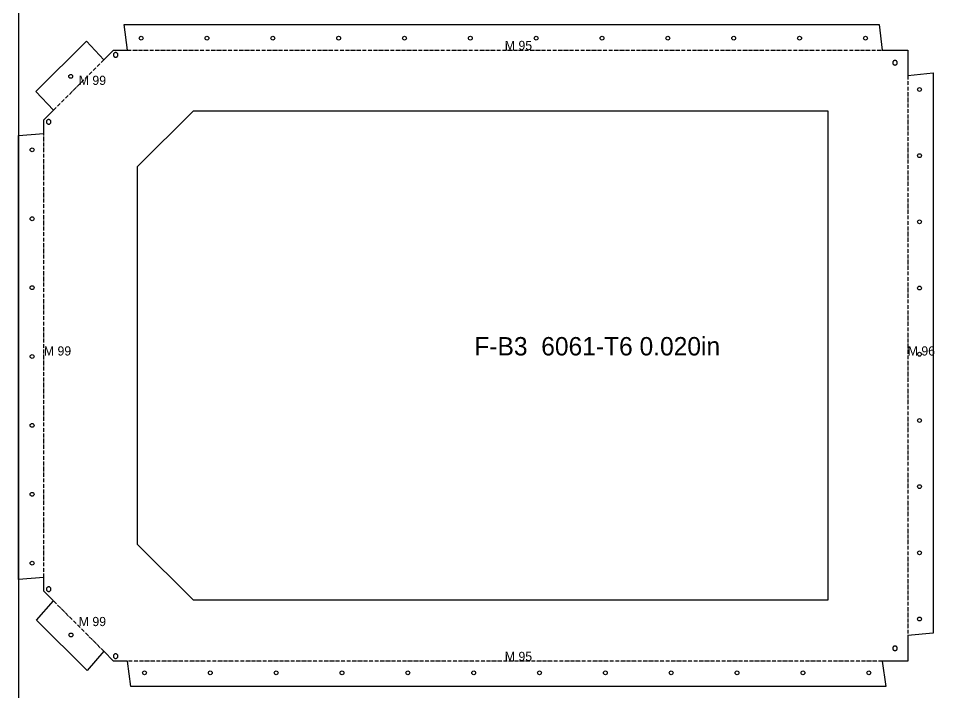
# Model space of a CAD drawing. Header units: millimetres. Extents: x 0 to 2438, y 0 to 1219.
# Drawn here: x 0 to 599, y 537 to 977 of the extents above; entities that cross this region are included whole.
import ezdxf

# ---------------------------------------------------------------- set-up
doc = ezdxf.new("R2010")
doc.units = ezdxf.units.MM
doc.linetypes.add('DASHDOT', pattern=[3.556, 2.54, -0.508, 0, -0.508])
for name, color, linetype in [('CUT', 7, 'CONTINUOUS'), ('ETCH', 8, 'CONTINUOUS'), ('HOLE', 6, 'CONTINUOUS'), ('MOUNTAIN', 5, 'DASHDOT')]:
    doc.layers.add(name, color=color, linetype=linetype)

msp = doc.modelspace()

# ---------------------------------------------------------------- linework, layer by layer
at = {"layer": 'CUT'}
for points in [[(71.2, 557.47), (62.25, 557.47), (55.91, 563.8), (44.86, 551.31), (11.93, 584.24), (22.98, 596.74), (16.65, 603.07), (16.65, 612.02), (0, 610.73), (0, 900.62), (16.65, 901.91), (16.65, 910.87), (22.98, 917.2), (11.53, 929.33), (44.46, 962.26), (55.91, 950.14), (62.25, 956.47), (71.2, 956.47), (69.19, 973.16), (562.33, 973.16), (564.34, 956.47), (580.95, 956.47), (580.95, 939.86), (597.64, 941.55), (597.64, 575.75), (580.95, 574.07), (580.95, 557.47), (564.34, 557.47), (566.69, 540.81), (73.55, 540.81), (71.2, 557.47)], [(62.98, 954.69), (62.85, 954.63), (62.72, 954.55), (62.61, 954.46), (62.5, 954.36), (62.4, 954.25), (62.31, 954.14), (62.23, 954.01), (62.17, 953.88), (62.12, 953.74), (62.09, 953.59), (62.07, 953.45), (62.06, 953.3), (62.07, 953.16), (62.09, 953.01), (62.12, 952.87), (62.17, 952.73), (62.23, 952.6), (62.31, 952.47), (62.4, 952.35), (62.5, 952.24), (62.61, 952.14), (62.72, 952.05), (62.85, 951.98), (62.98, 951.92), (63.12, 951.87), (63.27, 951.83), (63.41, 951.81), (63.56, 951.8), (63.7, 951.81), (63.85, 951.83), (63.99, 951.87), (64.13, 951.92), (64.26, 951.98), (64.39, 952.05), (64.51, 952.14), (64.62, 952.24), (64.72, 952.35), (64.81, 952.47), (64.88, 952.6), (64.94, 952.73), (64.99, 952.87), (65.03, 953.01), (65.05, 953.16), (65.06, 953.3), (65.05, 953.45), (65.03, 953.59), (64.99, 953.74), (64.94, 953.88), (64.88, 954.01), (64.81, 954.14), (64.72, 954.25), (64.62, 954.36), (64.51, 954.46), (64.39, 954.55), (64.26, 954.63), (64.13, 954.69), (63.99, 954.74), (63.85, 954.77), (63.7, 954.79), (63.56, 954.8), (63.41, 954.79), (63.27, 954.77), (63.12, 954.74), (62.98, 954.69)], [(571.81, 949.41), (571.69, 949.33), (571.58, 949.23), (571.48, 949.12), (571.4, 949), (571.32, 948.87), (571.26, 948.74), (571.21, 948.6), (571.17, 948.46), (571.15, 948.31), (571.14, 948.17), (571.15, 948.02), (571.17, 947.87), (571.21, 947.73), (571.26, 947.59), (571.32, 947.46), (571.4, 947.33), (571.48, 947.22), (571.58, 947.11), (571.69, 947.01), (571.81, 946.92), (571.94, 946.84), (572.07, 946.78), (572.21, 946.73), (572.35, 946.7), (572.5, 946.67), (572.64, 946.67), (572.79, 946.67), (572.94, 946.7), (573.08, 946.73), (573.22, 946.78), (573.35, 946.84), (573.48, 946.92), (573.6, 947.01), (573.71, 947.11), (573.8, 947.22), (573.89, 947.33), (573.97, 947.46), (574.03, 947.59), (574.08, 947.73), (574.12, 947.87), (574.14, 948.02), (574.14, 948.17), (574.14, 948.31), (574.12, 948.46), (574.08, 948.6), (574.03, 948.74), (573.97, 948.87), (573.89, 949), (573.8, 949.12), (573.71, 949.23), (573.6, 949.33), (573.48, 949.41), (573.35, 949.49), (573.22, 949.55), (573.08, 949.6), (572.94, 949.64), (572.79, 949.66), (572.64, 949.67), (572.5, 949.66), (572.35, 949.64), (572.21, 949.6), (572.07, 949.55), (571.94, 949.49), (571.81, 949.41)], [(19.38, 910.99), (19.24, 910.94), (19.11, 910.88), (18.98, 910.8), (18.86, 910.72), (18.75, 910.62), (18.65, 910.51), (18.57, 910.39), (18.49, 910.26), (18.43, 910.13), (18.38, 909.99), (18.34, 909.85), (18.32, 909.7), (18.31, 909.56), (18.32, 909.41), (18.34, 909.26), (18.38, 909.12), (18.43, 908.98), (18.49, 908.85), (18.57, 908.72), (18.65, 908.61), (18.75, 908.5), (18.86, 908.4), (18.98, 908.31), (19.11, 908.23), (19.24, 908.17), (19.38, 908.12), (19.52, 908.09), (19.67, 908.06), (19.81, 908.06), (19.96, 908.06), (20.11, 908.09), (20.25, 908.12), (20.39, 908.17), (20.52, 908.23), (20.65, 908.31), (20.76, 908.4), (20.87, 908.5), (20.97, 908.61), (21.06, 908.72), (21.14, 908.85), (21.2, 908.98), (21.25, 909.12), (21.28, 909.26), (21.31, 909.41), (21.31, 909.56), (21.31, 909.7), (21.28, 909.85), (21.25, 909.99), (21.2, 910.13), (21.14, 910.26), (21.06, 910.39), (20.97, 910.51), (20.87, 910.62), (20.76, 910.72), (20.65, 910.8), (20.52, 910.88), (20.39, 910.94), (20.25, 910.99), (20.11, 911.03), (19.96, 911.05), (19.81, 911.06), (19.67, 911.05), (19.52, 911.03), (19.38, 910.99)], [(529.08, 916.57), (114.12, 916.57), (77.64, 880.09), (77.64, 633.85), (114.12, 597.37), (529.08, 597.37), (529.08, 916.57)], [(19.52, 605.85), (19.38, 605.82), (19.24, 605.77), (19.11, 605.7), (18.98, 605.63), (18.86, 605.54), (18.75, 605.44), (18.65, 605.33), (18.57, 605.21), (18.49, 605.09), (18.43, 604.95), (18.38, 604.82), (18.34, 604.67), (18.32, 604.53), (18.31, 604.38), (18.32, 604.23), (18.34, 604.09), (18.38, 603.94), (18.43, 603.81), (18.49, 603.67), (18.57, 603.55), (18.65, 603.43), (18.75, 603.32), (18.86, 603.22), (18.98, 603.13), (19.11, 603.06), (19.24, 602.99), (19.38, 602.94), (19.52, 602.91), (19.67, 602.89), (19.81, 602.88), (19.96, 602.89), (20.11, 602.91), (20.25, 602.94), (20.39, 602.99), (20.52, 603.06), (20.65, 603.13), (20.76, 603.22), (20.87, 603.32), (20.97, 603.43), (21.06, 603.55), (21.14, 603.67), (21.2, 603.81), (21.25, 603.94), (21.28, 604.09), (21.31, 604.23), (21.31, 604.38), (21.31, 604.53), (21.28, 604.67), (21.25, 604.82), (21.2, 604.95), (21.14, 605.09), (21.06, 605.21), (20.97, 605.33), (20.87, 605.44), (20.76, 605.54), (20.65, 605.63), (20.52, 605.7), (20.39, 605.77), (20.25, 605.82), (20.11, 605.85), (19.96, 605.87), (19.81, 605.88), (19.67, 605.87), (19.52, 605.85)], [(571.94, 567.09), (571.81, 567.02), (571.69, 566.93), (571.58, 566.83), (571.48, 566.72), (571.4, 566.6), (571.32, 566.48), (571.26, 566.34), (571.21, 566.21), (571.17, 566.06), (571.15, 565.92), (571.14, 565.77), (571.15, 565.62), (571.17, 565.48), (571.21, 565.34), (571.26, 565.2), (571.32, 565.06), (571.4, 564.94), (571.48, 564.82), (571.58, 564.71), (571.69, 564.61), (571.81, 564.52), (571.94, 564.45), (572.07, 564.38), (572.21, 564.34), (572.35, 564.3), (572.5, 564.28), (572.64, 564.27), (572.79, 564.28), (572.94, 564.3), (573.08, 564.34), (573.22, 564.38), (573.35, 564.45), (573.48, 564.52), (573.6, 564.61), (573.71, 564.71), (573.8, 564.82), (573.89, 564.94), (573.97, 565.06), (574.03, 565.2), (574.08, 565.34), (574.12, 565.48), (574.14, 565.62), (574.14, 565.77), (574.14, 565.92), (574.12, 566.06), (574.08, 566.21), (574.03, 566.34), (573.97, 566.48), (573.89, 566.6), (573.8, 566.72), (573.71, 566.83), (573.6, 566.93), (573.48, 567.02), (573.35, 567.09), (573.22, 567.16), (573.08, 567.21), (572.94, 567.24), (572.79, 567.26), (572.64, 567.27), (572.5, 567.26), (572.35, 567.24), (572.21, 567.21), (572.07, 567.16), (571.94, 567.09)], [(63.41, 562.13), (63.27, 562.11), (63.12, 562.07), (62.98, 562.02), (62.85, 561.96), (62.72, 561.88), (62.61, 561.79), (62.5, 561.7), (62.4, 561.59), (62.31, 561.47), (62.23, 561.34), (62.17, 561.21), (62.12, 561.07), (62.09, 560.93), (62.07, 560.78), (62.06, 560.63), (62.07, 560.49), (62.09, 560.34), (62.12, 560.2), (62.17, 560.06), (62.23, 559.93), (62.31, 559.8), (62.4, 559.68), (62.5, 559.57), (62.61, 559.48), (62.72, 559.39), (62.85, 559.31), (62.98, 559.25), (63.12, 559.2), (63.27, 559.16), (63.41, 559.14), (63.56, 559.13), (63.7, 559.14), (63.85, 559.16), (63.99, 559.2), (64.13, 559.25), (64.26, 559.31), (64.39, 559.39), (64.51, 559.48), (64.62, 559.57), (64.72, 559.68), (64.81, 559.8), (64.88, 559.93), (64.94, 560.06), (64.99, 560.2), (65.03, 560.34), (65.05, 560.49), (65.06, 560.63), (65.05, 560.78), (65.03, 560.93), (64.99, 561.07), (64.94, 561.21), (64.88, 561.34), (64.81, 561.47), (64.72, 561.59), (64.62, 561.7), (64.51, 561.79), (64.39, 561.88), (64.26, 561.96), (64.13, 562.02), (63.99, 562.07), (63.85, 562.11), (63.7, 562.13), (63.56, 562.13), (63.41, 562.13)]]:
    msp.add_lwpolyline(points, close=True, dxfattribs=at)
at = {"layer": 'ETCH'}
msp.add_lwpolyline([(0, 0), (2438, 0), (2438, 1219), (0, 1219)], close=True, dxfattribs=at)
at = {"layer": 'HOLE'}
for centre in [(80.2, 964.22), (123.21, 964.22), (166.22, 964.22), (209.23, 964.22), (252.25, 964.22), (295.26, 964.22), (338.27, 964.22), (381.29, 964.22), (424.3, 964.22), (467.31, 964.22), (510.32, 964.22), (553.34, 964.22), (34.19, 939.27), (588.68, 930.7), (8.98, 891.27), (588.68, 887.48), (8.98, 846.29), (588.68, 844.26), (8.98, 801.3), (588.68, 801.03), (8.98, 756.32), (588.68, 757.81), (588.68, 714.58), (8.98, 711.34), (588.68, 671.36), (8.98, 666.36), (588.68, 628.14), (8.98, 621.38), (588.68, 584.91), (34.39, 574.49), (82.38, 549.74), (125.39, 549.74), (168.4, 549.74), (211.42, 549.74), (254.43, 549.74), (297.44, 549.74), (340.45, 549.74), (383.47, 549.74), (426.48, 549.74), (469.49, 549.74), (512.51, 549.74), (555.52, 549.74)]:
    msp.add_circle(centre, 1.25, dxfattribs=at)
at = {"layer": 'MOUNTAIN'}
for p, q in [((71.2, 956.47), (564.34, 956.47)), ((22.98, 917.2), (55.91, 950.14)), ((580.95, 939.86), (580.95, 574.07)), ((16.65, 612.02), (16.65, 901.91)), ((55.91, 563.8), (22.98, 596.74)), ((564.34, 557.47), (71.2, 557.47))]:
    msp.add_line(p, q, dxfattribs=at)

# ---------------------------------------------------------------- texts
at = {"layer": 'ETCH'}
for s, height, p in [('M 95', 6, (317.77, 956.47)), ('M 99', 6, (39.45, 933.67)), ('F-B3  6061-T6 0.020in', 12, (297.86, 757.03)), ('M 99', 6, (16.65, 756.97)), ('M 96', 6, (580.95, 756.97)), ('M 99', 6, (39.45, 580.27)), ('M 95', 6, (317.77, 557.47))]:
    msp.add_text(s, height=height, dxfattribs=at).set_placement(p)

doc.saveas('drawing.dxf')
